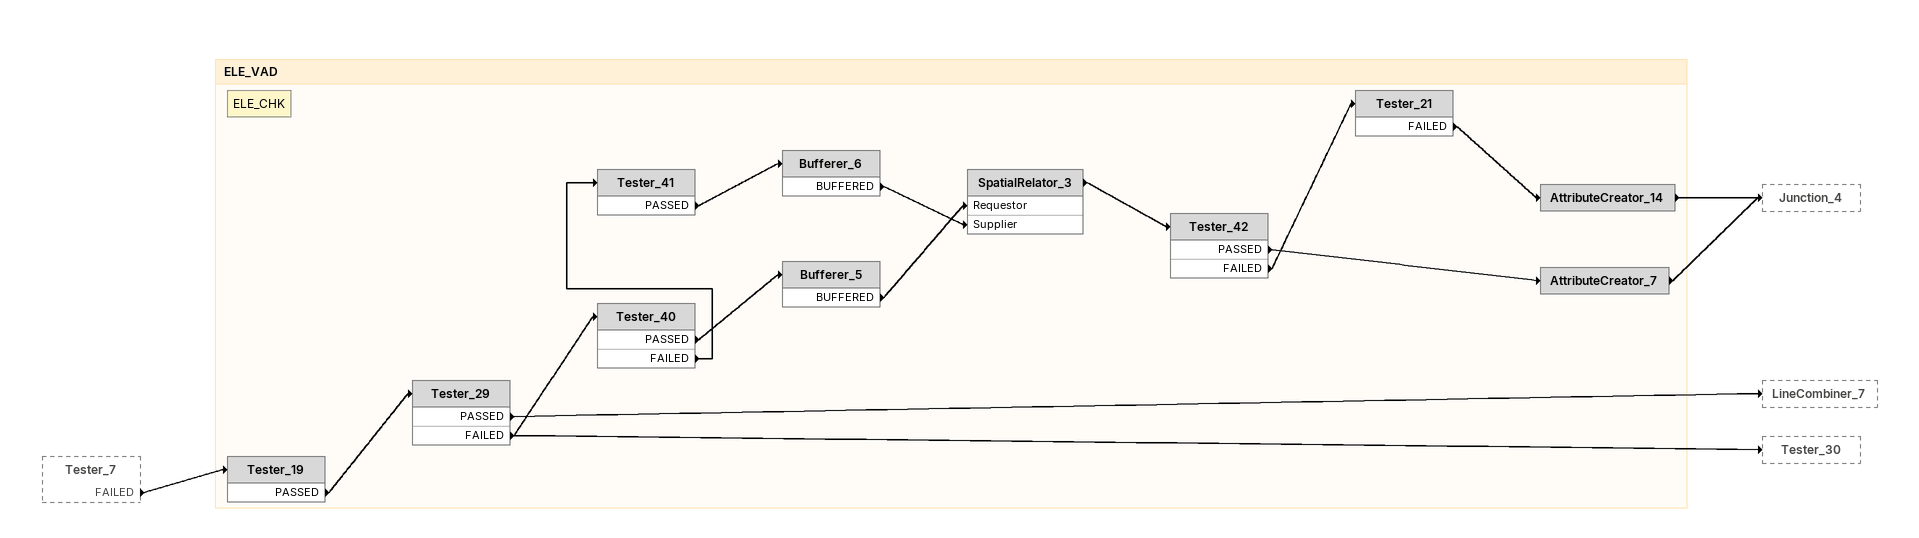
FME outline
Tester_7 [outside]
    FAILED -> Tester_19

Bookmark: ELE_VAD
Tester_19
    PASSED -> Tester_29
Tester_29
    PASSED -> LineCombiner_7
    FAILED -> Tester_30
    FAILED -> Tester_40
Tester_40
    PASSED -> Bufferer_5
    FAILED -> Tester_41
Note: ELE_CHK
Tester_41
    PASSED -> Bufferer_6
Bufferer_6
    BUFFERED -> SpatialRelator_3 [Supplier]
Bufferer_5
    BUFFERED -> SpatialRelator_3 [Requestor]
SpatialRelator_3
    -> Tester_42
Tester_42
    PASSED -> AttributeCreator_7
    FAILED -> Tester_21
Tester_21
    FAILED -> AttributeCreator_14
AttributeCreator_14
    -> Junction_4
AttributeCreator_7
    -> Junction_4
